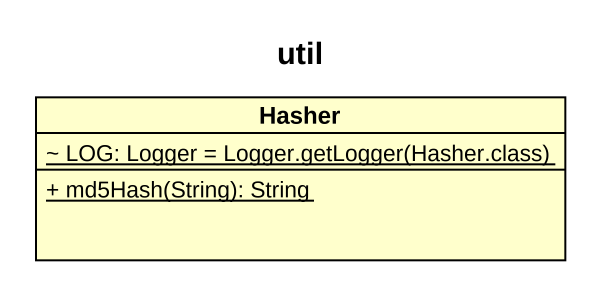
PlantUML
@startuml
title util
hide circle
hide empty members
skinparam classAttributeIconSize 0
class Hasher {
  {static} {field} ~ LOG: Logger = Logger.getLogger(Hasher.class)
  {static} + md5Hash(String): String
}
@enduml
